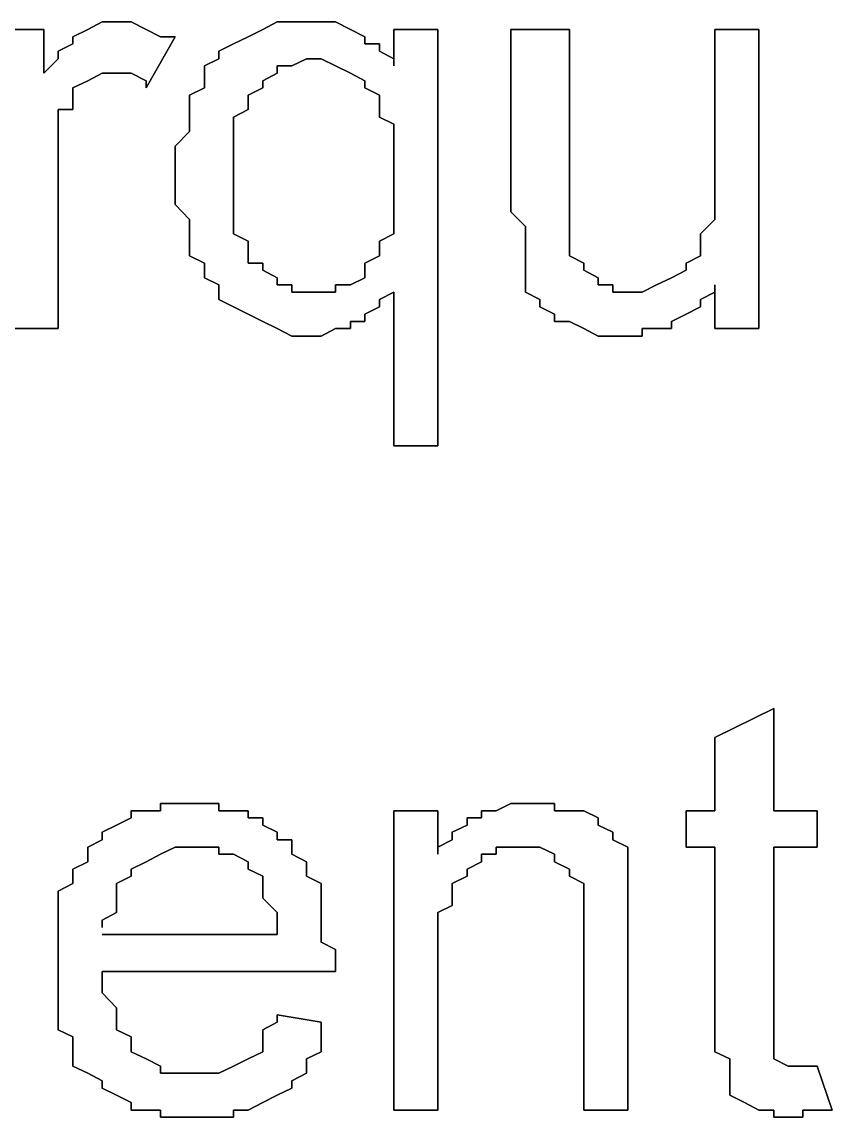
# Model space of a CAD drawing. Header units: metres. Extents: x 2.9 to 42.8, y 1.7 to 28.7.
# Drawn here: x 37.7984 to 37.9942, y 21.3572 to 21.6218 of the extents above; entities that cross this region are included whole.
import ezdxf

# ---------------------------------------------------------------- set-up
doc = ezdxf.new("R2010")
doc.units = ezdxf.units.M
doc.layers.add('GRIS', color=8, linetype='Continuous')

msp = doc.modelspace()

# ---------------------------------------------------------------- linework, layer by layer
at = {"layer": 'GRIS', "lineweight": -3}
for points in [[(37.8178, 21.6218), (37.8143, 21.62), (37.8178, 21.6218)], [(37.8213, 21.6218), (37.8178, 21.6218), (37.8213, 21.6218)], [(37.8248, 21.6218), (37.8213, 21.6218), (37.8248, 21.6218)], [(37.8284, 21.62), (37.8248, 21.6218), (37.8284, 21.62)], [(37.8601, 21.6218), (37.8566, 21.62), (37.8601, 21.6218)], [(37.8636, 21.6218), (37.8601, 21.6218), (37.8636, 21.6218)], [(37.8672, 21.6218), (37.8636, 21.6218), (37.8672, 21.6218)], [(37.8707, 21.6218), (37.8672, 21.6218), (37.8707, 21.6218)], [(37.8742, 21.6218), (37.8707, 21.6218), (37.8742, 21.6218)], [(37.8778, 21.62), (37.8742, 21.6218), (37.8778, 21.62)], [(37.8037, 21.62), (37.7931, 21.62), (37.8037, 21.62)], [(37.8037, 21.6094), (37.8037, 21.62), (37.8037, 21.6094)], [(37.8143, 21.62), (37.8107, 21.6182), (37.8143, 21.62)], [(37.8107, 21.6182), (37.8107, 21.6165), (37.8107, 21.6182)], [(37.8319, 21.6182), (37.8284, 21.62), (37.8319, 21.6182)], [(37.8284, 21.6059), (37.8354, 21.6182), (37.8284, 21.6059)], [(37.8354, 21.6182), (37.8319, 21.6182), (37.8354, 21.6182)], [(37.8531, 21.6182), (37.8495, 21.6165), (37.8531, 21.6182)], [(37.8566, 21.62), (37.8531, 21.6182), (37.8566, 21.62)], [(37.8813, 21.6182), (37.8778, 21.62), (37.8813, 21.6182)], [(37.8813, 21.6165), (37.8813, 21.6182), (37.8813, 21.6165)], [(37.8989, 21.62), (37.8883, 21.62), (37.8989, 21.62)], [(37.8883, 21.62), (37.8883, 21.6112), (37.8883, 21.62)], [(37.8989, 21.5194), (37.8989, 21.62), (37.8989, 21.5194)], [(37.9307, 21.62), (37.9166, 21.62), (37.9307, 21.62)], [(37.9166, 21.62), (37.9166, 21.5759), (37.9166, 21.62)], [(37.9307, 21.5794), (37.9307, 21.62), (37.9307, 21.5794)], [(37.9765, 21.62), (37.9659, 21.62), (37.9765, 21.62)], [(37.9659, 21.62), (37.9659, 21.5812), (37.9659, 21.62)], [(37.9765, 21.5477), (37.9765, 21.62), (37.9765, 21.5477)], [(37.8107, 21.6165), (37.8072, 21.6147), (37.8107, 21.6165)], [(37.8495, 21.6165), (37.846, 21.6147), (37.8495, 21.6165)], [(37.8848, 21.6165), (37.8813, 21.6165), (37.8848, 21.6165)], [(37.8848, 21.6147), (37.8848, 21.6165), (37.8848, 21.6147)], [(37.8072, 21.6129), (37.8037, 21.6094), (37.8072, 21.6129)], [(37.8072, 21.6147), (37.8072, 21.6129), (37.8072, 21.6147)], [(37.846, 21.6129), (37.8425, 21.6112), (37.846, 21.6129)], [(37.846, 21.6147), (37.846, 21.6129), (37.846, 21.6147)], [(37.8636, 21.6112), (37.8672, 21.6129), (37.8636, 21.6112)], [(37.8672, 21.6129), (37.8707, 21.6129), (37.8672, 21.6129)], [(37.8707, 21.6129), (37.8742, 21.6112), (37.8707, 21.6129)], [(37.8883, 21.6129), (37.8848, 21.6147), (37.8883, 21.6129)], [(37.8883, 21.6112), (37.8883, 21.6129), (37.8883, 21.6112)], [(37.8425, 21.6112), (37.8425, 21.6094), (37.8425, 21.6112)], [(37.8601, 21.6094), (37.8601, 21.6112), (37.8601, 21.6094)], [(37.8601, 21.6112), (37.8636, 21.6112), (37.8601, 21.6112)], [(37.8742, 21.6112), (37.8778, 21.6094), (37.8742, 21.6112)], [(37.8107, 21.6059), (37.8143, 21.6076), (37.8107, 21.6059)], [(37.8143, 21.6076), (37.8178, 21.6094), (37.8143, 21.6076)], [(37.8178, 21.6094), (37.8213, 21.6094), (37.8178, 21.6094)], [(37.8213, 21.6094), (37.8248, 21.6094), (37.8213, 21.6094)], [(37.8248, 21.6094), (37.8284, 21.6076), (37.8248, 21.6094)], [(37.8284, 21.6076), (37.8284, 21.6059), (37.8284, 21.6076)], [(37.8425, 21.6094), (37.8425, 21.6059), (37.8425, 21.6094)], [(37.8566, 21.6076), (37.8601, 21.6094), (37.8566, 21.6076)], [(37.8566, 21.6059), (37.8566, 21.6076), (37.8566, 21.6059)], [(37.8778, 21.6094), (37.8813, 21.6076), (37.8778, 21.6094)], [(37.8813, 21.6076), (37.8813, 21.6059), (37.8813, 21.6076)], [(37.8107, 21.6041), (37.8107, 21.6059), (37.8107, 21.6041)], [(37.8425, 21.6059), (37.8389, 21.6041), (37.8425, 21.6059)], [(37.8531, 21.6041), (37.8566, 21.6059), (37.8531, 21.6041)], [(37.8813, 21.6059), (37.8848, 21.6041), (37.8813, 21.6059)], [(37.8107, 21.6006), (37.8107, 21.6041), (37.8107, 21.6006)], [(37.8389, 21.6041), (37.8389, 21.6023), (37.8389, 21.6041)], [(37.8389, 21.6023), (37.8389, 21.5988), (37.8389, 21.6023)], [(37.8531, 21.6023), (37.8531, 21.6041), (37.8531, 21.6023)], [(37.8531, 21.6006), (37.8531, 21.6023), (37.8531, 21.6006)], [(37.8848, 21.6041), (37.8848, 21.6023), (37.8848, 21.6041)], [(37.8848, 21.6023), (37.8848, 21.6006), (37.8848, 21.6023)], [(37.8072, 21.5988), (37.8072, 21.6006), (37.8072, 21.5988)], [(37.8072, 21.6006), (37.8107, 21.6006), (37.8072, 21.6006)], [(37.8495, 21.5988), (37.8531, 21.6006), (37.8495, 21.5988)], [(37.8848, 21.6006), (37.8848, 21.5988), (37.8848, 21.6006)], [(37.8072, 21.5953), (37.8072, 21.5988), (37.8072, 21.5953)], [(37.8389, 21.5988), (37.8389, 21.5971), (37.8389, 21.5988)], [(37.8389, 21.5971), (37.8389, 21.5953), (37.8389, 21.5971)], [(37.8495, 21.5953), (37.8495, 21.5988), (37.8495, 21.5953)], [(37.8848, 21.5988), (37.8883, 21.5971), (37.8848, 21.5988)], [(37.8883, 21.5971), (37.8883, 21.5935), (37.8883, 21.5971)], [(37.8072, 21.5935), (37.8072, 21.5953), (37.8072, 21.5935)], [(37.8389, 21.5953), (37.8354, 21.5918), (37.8389, 21.5953)], [(37.8495, 21.5935), (37.8495, 21.5953), (37.8495, 21.5935)], [(37.8072, 21.5918), (37.8072, 21.5935), (37.8072, 21.5918)], [(37.8072, 21.5882), (37.8072, 21.5918), (37.8072, 21.5882)], [(37.8354, 21.5918), (37.8354, 21.59), (37.8354, 21.5918)], [(37.8495, 21.5918), (37.8495, 21.5935), (37.8495, 21.5918)], [(37.8495, 21.5882), (37.8495, 21.5918), (37.8495, 21.5882)], [(37.8883, 21.5935), (37.8883, 21.5918), (37.8883, 21.5935)], [(37.8883, 21.5918), (37.8883, 21.5882), (37.8883, 21.5918)], [(37.8354, 21.59), (37.8354, 21.5882), (37.8354, 21.59)], [(37.8072, 21.5865), (37.8072, 21.5882), (37.8072, 21.5865)], [(37.8072, 21.5477), (37.8072, 21.5865), (37.8072, 21.5477)], [(37.8354, 21.5882), (37.8354, 21.5847), (37.8354, 21.5882)], [(37.8495, 21.5847), (37.8495, 21.5882), (37.8495, 21.5847)], [(37.8883, 21.5882), (37.8883, 21.5865), (37.8883, 21.5882)], [(37.8883, 21.5865), (37.8883, 21.5829), (37.8883, 21.5865)], [(37.8354, 21.5847), (37.8354, 21.5829), (37.8354, 21.5847)], [(37.8495, 21.5812), (37.8495, 21.5847), (37.8495, 21.5812)], [(37.8354, 21.5829), (37.8354, 21.5794), (37.8354, 21.5829)], [(37.8495, 21.5794), (37.8495, 21.5812), (37.8495, 21.5794)], [(37.8883, 21.5829), (37.8883, 21.5812), (37.8883, 21.5829)], [(37.8883, 21.5812), (37.8883, 21.5777), (37.8883, 21.5812)], [(37.9659, 21.5812), (37.9659, 21.5794), (37.9659, 21.5812)], [(37.8354, 21.5794), (37.8354, 21.5777), (37.8354, 21.5794)], [(37.8495, 21.5759), (37.8495, 21.5794), (37.8495, 21.5759)], [(37.9307, 21.5777), (37.9307, 21.5794), (37.9307, 21.5777)], [(37.9659, 21.5794), (37.9659, 21.5759), (37.9659, 21.5794)], [(37.8354, 21.5777), (37.8389, 21.5741), (37.8354, 21.5777)], [(37.8495, 21.5741), (37.8495, 21.5759), (37.8495, 21.5741)], [(37.8883, 21.5777), (37.8883, 21.5759), (37.8883, 21.5777)], [(37.8883, 21.5759), (37.8883, 21.5724), (37.8883, 21.5759)], [(37.9166, 21.5759), (37.9201, 21.5724), (37.9166, 21.5759)], [(37.9307, 21.5741), (37.9307, 21.5777), (37.9307, 21.5741)], [(37.9659, 21.5759), (37.9659, 21.5741), (37.9659, 21.5759)], [(37.8389, 21.5741), (37.8389, 21.5724), (37.8389, 21.5741)], [(37.8495, 21.5706), (37.8495, 21.5741), (37.8495, 21.5706)], [(37.9307, 21.5706), (37.9307, 21.5741), (37.9307, 21.5706)], [(37.9659, 21.5741), (37.9624, 21.5706), (37.9659, 21.5741)], [(37.8389, 21.5724), (37.8389, 21.5706), (37.8389, 21.5724)], [(37.8389, 21.5706), (37.8389, 21.5671), (37.8389, 21.5706)], [(37.8531, 21.5688), (37.8495, 21.5706), (37.8531, 21.5688)], [(37.8883, 21.5706), (37.8848, 21.5688), (37.8883, 21.5706)], [(37.8883, 21.5724), (37.8883, 21.5706), (37.8883, 21.5724)], [(37.9201, 21.5724), (37.9201, 21.5706), (37.9201, 21.5724)], [(37.9201, 21.5706), (37.9201, 21.5671), (37.9201, 21.5706)], [(37.9307, 21.5688), (37.9307, 21.5706), (37.9307, 21.5688)], [(37.9624, 21.5706), (37.9624, 21.5688), (37.9624, 21.5706)], [(37.8531, 21.5671), (37.8531, 21.5688), (37.8531, 21.5671)], [(37.8848, 21.5688), (37.8848, 21.5671), (37.8848, 21.5688)], [(37.9307, 21.5671), (37.9307, 21.5688), (37.9307, 21.5671)], [(37.9624, 21.5688), (37.9624, 21.5671), (37.9624, 21.5688)], [(37.8389, 21.5671), (37.8389, 21.5653), (37.8389, 21.5671)], [(37.8389, 21.5653), (37.8425, 21.5635), (37.8389, 21.5653)], [(37.8531, 21.5653), (37.8531, 21.5671), (37.8531, 21.5653)], [(37.8531, 21.5635), (37.8531, 21.5653), (37.8531, 21.5635)], [(37.8848, 21.5653), (37.8813, 21.5635), (37.8848, 21.5653)], [(37.8848, 21.5671), (37.8848, 21.5653), (37.8848, 21.5671)], [(37.9201, 21.5671), (37.9201, 21.5653), (37.9201, 21.5671)], [(37.9201, 21.5653), (37.9201, 21.5635), (37.9201, 21.5653)], [(37.9307, 21.5653), (37.9307, 21.5671), (37.9307, 21.5653)], [(37.9342, 21.5635), (37.9307, 21.5653), (37.9342, 21.5635)], [(37.9624, 21.5653), (37.9589, 21.5635), (37.9624, 21.5653)], [(37.9624, 21.5671), (37.9624, 21.5653), (37.9624, 21.5671)], [(37.8425, 21.5635), (37.8425, 21.5618), (37.8425, 21.5635)], [(37.8566, 21.5635), (37.8531, 21.5635), (37.8566, 21.5635)], [(37.8566, 21.5618), (37.8566, 21.5635), (37.8566, 21.5618)], [(37.8813, 21.5635), (37.8813, 21.5618), (37.8813, 21.5635)], [(37.9201, 21.5635), (37.9201, 21.5618), (37.9201, 21.5635)], [(37.9342, 21.5618), (37.9342, 21.5635), (37.9342, 21.5618)], [(37.9589, 21.5635), (37.9589, 21.5618), (37.9589, 21.5635)], [(37.8425, 21.5618), (37.8425, 21.56), (37.8425, 21.5618)], [(37.8425, 21.56), (37.846, 21.5583), (37.8425, 21.56)], [(37.8601, 21.56), (37.8566, 21.5618), (37.8601, 21.56)], [(37.8601, 21.5583), (37.8601, 21.56), (37.8601, 21.5583)], [(37.8813, 21.56), (37.8778, 21.5583), (37.8813, 21.56)], [(37.8813, 21.5618), (37.8813, 21.56), (37.8813, 21.5618)], [(37.9201, 21.5618), (37.9201, 21.5583), (37.9201, 21.5618)], [(37.9377, 21.56), (37.9342, 21.5618), (37.9377, 21.56)], [(37.9377, 21.5583), (37.9377, 21.56), (37.9377, 21.5583)], [(37.9554, 21.56), (37.9518, 21.5583), (37.9554, 21.56)], [(37.9589, 21.5618), (37.9554, 21.56), (37.9589, 21.5618)], [(37.846, 21.5583), (37.846, 21.5565), (37.846, 21.5583)], [(37.8636, 21.5583), (37.8601, 21.5583), (37.8636, 21.5583)], [(37.8636, 21.5565), (37.8636, 21.5583), (37.8636, 21.5565)], [(37.8778, 21.5583), (37.8742, 21.5583), (37.8778, 21.5583)], [(37.8742, 21.5583), (37.8742, 21.5565), (37.8742, 21.5583)], [(37.9201, 21.5583), (37.9201, 21.5565), (37.9201, 21.5583)], [(37.9412, 21.5583), (37.9377, 21.5583), (37.9412, 21.5583)], [(37.9412, 21.5565), (37.9412, 21.5583), (37.9412, 21.5565)], [(37.9518, 21.5583), (37.9483, 21.5565), (37.9518, 21.5583)], [(37.9659, 21.5565), (37.9659, 21.5583), (37.9659, 21.5565)], [(37.9659, 21.5583), (37.9659, 21.5477), (37.9659, 21.5583)], [(37.846, 21.5565), (37.846, 21.5547), (37.846, 21.5565)], [(37.846, 21.5547), (37.8495, 21.553), (37.846, 21.5547)], [(37.8672, 21.5565), (37.8636, 21.5565), (37.8672, 21.5565)], [(37.8707, 21.5565), (37.8672, 21.5565), (37.8707, 21.5565)], [(37.8742, 21.5565), (37.8707, 21.5565), (37.8742, 21.5565)], [(37.8848, 21.5547), (37.8883, 21.5565), (37.8848, 21.5547)], [(37.8848, 21.553), (37.8848, 21.5547), (37.8848, 21.553)], [(37.8883, 21.5565), (37.8883, 21.5194), (37.8883, 21.5565)], [(37.9201, 21.5565), (37.9236, 21.5547), (37.9201, 21.5565)], [(37.9236, 21.5547), (37.9236, 21.553), (37.9236, 21.5547)], [(37.9448, 21.5565), (37.9412, 21.5565), (37.9448, 21.5565)], [(37.9483, 21.5565), (37.9448, 21.5565), (37.9483, 21.5565)], [(37.9624, 21.5547), (37.9659, 21.5565), (37.9624, 21.5547)], [(37.9624, 21.553), (37.9624, 21.5547), (37.9624, 21.553)], [(37.8495, 21.553), (37.8531, 21.5512), (37.8495, 21.553)], [(37.8813, 21.5512), (37.8848, 21.553), (37.8813, 21.5512)], [(37.9236, 21.553), (37.9271, 21.5512), (37.9236, 21.553)], [(37.9589, 21.5512), (37.9624, 21.553), (37.9589, 21.5512)], [(37.8531, 21.5512), (37.8566, 21.5494), (37.8531, 21.5512)], [(37.8566, 21.5494), (37.8601, 21.5477), (37.8566, 21.5494)], [(37.8778, 21.5477), (37.8778, 21.5494), (37.8778, 21.5477)], [(37.8778, 21.5494), (37.8813, 21.5494), (37.8778, 21.5494)], [(37.8813, 21.5494), (37.8813, 21.5512), (37.8813, 21.5494)], [(37.9271, 21.5512), (37.9271, 21.5494), (37.9271, 21.5512)], [(37.9271, 21.5494), (37.9307, 21.5494), (37.9271, 21.5494)], [(37.9307, 21.5494), (37.9342, 21.5477), (37.9307, 21.5494)], [(37.9554, 21.5494), (37.9589, 21.5512), (37.9554, 21.5494)], [(37.9554, 21.5477), (37.9554, 21.5494), (37.9554, 21.5477)], [(37.7931, 21.5477), (37.8072, 21.5477), (37.7931, 21.5477)], [(37.8601, 21.5477), (37.8636, 21.5459), (37.8601, 21.5477)], [(37.8707, 21.5459), (37.8742, 21.5477), (37.8707, 21.5459)], [(37.8742, 21.5477), (37.8778, 21.5477), (37.8742, 21.5477)], [(37.9342, 21.5477), (37.9377, 21.5459), (37.9342, 21.5477)], [(37.9483, 21.5459), (37.9483, 21.5477), (37.9483, 21.5459)], [(37.9483, 21.5477), (37.9518, 21.5477), (37.9483, 21.5477)], [(37.9518, 21.5477), (37.9554, 21.5477), (37.9518, 21.5477)], [(37.9659, 21.5477), (37.9765, 21.5477), (37.9659, 21.5477)], [(37.8636, 21.5459), (37.8672, 21.5459), (37.8636, 21.5459)], [(37.8672, 21.5459), (37.8707, 21.5459), (37.8672, 21.5459)], [(37.9377, 21.5459), (37.9412, 21.5459), (37.9377, 21.5459)], [(37.9412, 21.5459), (37.9448, 21.5459), (37.9412, 21.5459)], [(37.9448, 21.5459), (37.9483, 21.5459), (37.9448, 21.5459)], [(37.8883, 21.5194), (37.8989, 21.5194), (37.8883, 21.5194)], [(37.9801, 21.4559), (37.9659, 21.4489), (37.9801, 21.4559)], [(37.9801, 21.4312), (37.9801, 21.4559), (37.9801, 21.4312)], [(37.9659, 21.4489), (37.9659, 21.4312), (37.9659, 21.4489)], [(37.8354, 21.433), (37.8319, 21.433), (37.8354, 21.433)], [(37.8319, 21.433), (37.8319, 21.4312), (37.8319, 21.433)], [(37.8389, 21.433), (37.8354, 21.433), (37.8389, 21.433)], [(37.8425, 21.433), (37.8389, 21.433), (37.8425, 21.433)], [(37.846, 21.433), (37.8425, 21.433), (37.846, 21.433)], [(37.846, 21.4312), (37.846, 21.433), (37.846, 21.4312)], [(37.9166, 21.433), (37.913, 21.4312), (37.9166, 21.433)], [(37.9201, 21.433), (37.9166, 21.433), (37.9201, 21.433)], [(37.9236, 21.433), (37.9201, 21.433), (37.9236, 21.433)], [(37.9271, 21.433), (37.9236, 21.433), (37.9271, 21.433)], [(37.9271, 21.4312), (37.9271, 21.433), (37.9271, 21.4312)], [(37.8284, 21.4312), (37.8248, 21.4312), (37.8284, 21.4312)], [(37.8248, 21.4312), (37.8248, 21.4295), (37.8248, 21.4312)], [(37.8319, 21.4312), (37.8284, 21.4312), (37.8319, 21.4312)], [(37.8495, 21.4312), (37.846, 21.4312), (37.8495, 21.4312)], [(37.8531, 21.4312), (37.8495, 21.4312), (37.8531, 21.4312)], [(37.8531, 21.4295), (37.8531, 21.4312), (37.8531, 21.4295)], [(37.8989, 21.4312), (37.8883, 21.4312), (37.8989, 21.4312)], [(37.8883, 21.4312), (37.8883, 21.3589), (37.8883, 21.4312)], [(37.8989, 21.4207), (37.8989, 21.4312), (37.8989, 21.4207)], [(37.913, 21.4312), (37.9095, 21.4312), (37.913, 21.4312)], [(37.9095, 21.4312), (37.9095, 21.4295), (37.9095, 21.4312)], [(37.9307, 21.4312), (37.9271, 21.4312), (37.9307, 21.4312)], [(37.9342, 21.4312), (37.9307, 21.4312), (37.9342, 21.4312)], [(37.9377, 21.4295), (37.9342, 21.4312), (37.9377, 21.4295)], [(37.9659, 21.4312), (37.9589, 21.4312), (37.9659, 21.4312)], [(37.9589, 21.4312), (37.9589, 21.4224), (37.9589, 21.4312)], [(37.9906, 21.4312), (37.9801, 21.4312), (37.9906, 21.4312)], [(37.9906, 21.4224), (37.9906, 21.4312), (37.9906, 21.4224)], [(37.8213, 21.4277), (37.8178, 21.426), (37.8213, 21.4277)], [(37.8248, 21.4295), (37.8213, 21.4277), (37.8248, 21.4295)], [(37.8566, 21.4295), (37.8531, 21.4295), (37.8566, 21.4295)], [(37.8566, 21.4277), (37.8566, 21.4295), (37.8566, 21.4277)], [(37.8601, 21.426), (37.8566, 21.4277), (37.8601, 21.426)], [(37.906, 21.4277), (37.9024, 21.426), (37.906, 21.4277)], [(37.9095, 21.4295), (37.906, 21.4295), (37.9095, 21.4295)], [(37.906, 21.4295), (37.906, 21.4277), (37.906, 21.4295)], [(37.9377, 21.4277), (37.9377, 21.4295), (37.9377, 21.4277)], [(37.9412, 21.426), (37.9377, 21.4277), (37.9412, 21.426)], [(37.8178, 21.426), (37.8178, 21.4242), (37.8178, 21.426)], [(37.8601, 21.4242), (37.8601, 21.426), (37.8601, 21.4242)], [(37.9024, 21.426), (37.9024, 21.4242), (37.9024, 21.426)], [(37.9412, 21.4242), (37.9412, 21.426), (37.9412, 21.4242)], [(37.8178, 21.4242), (37.8143, 21.4224), (37.8178, 21.4242)], [(37.8143, 21.4224), (37.8143, 21.4207), (37.8143, 21.4224)], [(37.8319, 21.4207), (37.8354, 21.4224), (37.8319, 21.4207)], [(37.8354, 21.4224), (37.8389, 21.4224), (37.8354, 21.4224)], [(37.8389, 21.4224), (37.8425, 21.4224), (37.8389, 21.4224)], [(37.8425, 21.4224), (37.846, 21.4224), (37.8425, 21.4224)], [(37.846, 21.4224), (37.846, 21.4207), (37.846, 21.4224)], [(37.8636, 21.4242), (37.8601, 21.4242), (37.8636, 21.4242)], [(37.8636, 21.4224), (37.8636, 21.4242), (37.8636, 21.4224)], [(37.8636, 21.4207), (37.8636, 21.4224), (37.8636, 21.4207)], [(37.9024, 21.4242), (37.8989, 21.4224), (37.9024, 21.4242)], [(37.8989, 21.4224), (37.8989, 21.4207), (37.8989, 21.4224)], [(37.913, 21.4207), (37.913, 21.4224), (37.913, 21.4207)], [(37.913, 21.4224), (37.9166, 21.4224), (37.913, 21.4224)], [(37.9166, 21.4224), (37.9201, 21.4224), (37.9166, 21.4224)], [(37.9201, 21.4224), (37.9236, 21.4224), (37.9201, 21.4224)], [(37.9236, 21.4224), (37.9271, 21.4207), (37.9236, 21.4224)], [(37.9448, 21.4224), (37.9412, 21.4242), (37.9448, 21.4224)], [(37.9448, 21.4207), (37.9448, 21.4224), (37.9448, 21.4207)], [(37.9589, 21.4224), (37.9659, 21.4224), (37.9589, 21.4224)], [(37.9659, 21.4224), (37.9659, 21.3801), (37.9659, 21.4224)], [(37.9801, 21.3801), (37.9801, 21.4224), (37.9801, 21.3801)], [(37.9801, 21.4224), (37.9906, 21.4224), (37.9801, 21.4224)], [(37.8143, 21.4207), (37.8143, 21.4189), (37.8143, 21.4207)], [(37.8284, 21.4189), (37.8319, 21.4207), (37.8284, 21.4189)], [(37.846, 21.4207), (37.8495, 21.4207), (37.846, 21.4207)], [(37.8495, 21.4207), (37.8531, 21.4189), (37.8495, 21.4207)], [(37.8672, 21.4189), (37.8636, 21.4207), (37.8672, 21.4189)], [(37.9095, 21.4189), (37.9095, 21.4207), (37.9095, 21.4189)], [(37.9095, 21.4207), (37.913, 21.4207), (37.9095, 21.4207)], [(37.9271, 21.4207), (37.9271, 21.4189), (37.9271, 21.4207)], [(37.9448, 21.4171), (37.9448, 21.4207), (37.9448, 21.4171)], [(37.8143, 21.4189), (37.8107, 21.4171), (37.8143, 21.4189)], [(37.8107, 21.4171), (37.8107, 21.4154), (37.8107, 21.4171)], [(37.8248, 21.4171), (37.8284, 21.4189), (37.8248, 21.4171)], [(37.8248, 21.4154), (37.8248, 21.4171), (37.8248, 21.4154)], [(37.8531, 21.4189), (37.8531, 21.4171), (37.8531, 21.4189)], [(37.8531, 21.4171), (37.8566, 21.4154), (37.8531, 21.4171)], [(37.8672, 21.4171), (37.8672, 21.4189), (37.8672, 21.4171)], [(37.8672, 21.4154), (37.8672, 21.4171), (37.8672, 21.4154)], [(37.906, 21.4171), (37.9095, 21.4189), (37.906, 21.4171)], [(37.906, 21.4154), (37.906, 21.4171), (37.906, 21.4154)], [(37.9271, 21.4189), (37.9307, 21.4171), (37.9271, 21.4189)], [(37.9307, 21.4171), (37.9307, 21.4154), (37.9307, 21.4171)], [(37.9448, 21.4154), (37.9448, 21.4171), (37.9448, 21.4154)], [(37.8107, 21.4154), (37.8107, 21.4136), (37.8107, 21.4154)], [(37.8213, 21.4136), (37.8248, 21.4154), (37.8213, 21.4136)], [(37.8566, 21.4154), (37.8566, 21.4136), (37.8566, 21.4154)], [(37.8707, 21.4136), (37.8672, 21.4154), (37.8707, 21.4136)], [(37.9024, 21.4136), (37.906, 21.4154), (37.9024, 21.4136)], [(37.9307, 21.4154), (37.9342, 21.4136), (37.9307, 21.4154)], [(37.9448, 21.4136), (37.9448, 21.4154), (37.9448, 21.4136)], [(37.8107, 21.4136), (37.8072, 21.4118), (37.8107, 21.4136)], [(37.8072, 21.4118), (37.8072, 21.4101), (37.8072, 21.4118)], [(37.8213, 21.4118), (37.8213, 21.4136), (37.8213, 21.4118)], [(37.8213, 21.4101), (37.8213, 21.4118), (37.8213, 21.4101)], [(37.8566, 21.4136), (37.8566, 21.4118), (37.8566, 21.4136)], [(37.8566, 21.4118), (37.8566, 21.4101), (37.8566, 21.4118)], [(37.8707, 21.4118), (37.8707, 21.4136), (37.8707, 21.4118)], [(37.8707, 21.4101), (37.8707, 21.4118), (37.8707, 21.4101)], [(37.9024, 21.4118), (37.9024, 21.4136), (37.9024, 21.4118)], [(37.9024, 21.4101), (37.9024, 21.4118), (37.9024, 21.4101)], [(37.9342, 21.4136), (37.9342, 21.4101), (37.9342, 21.4136)], [(37.9448, 21.4118), (37.9448, 21.4136), (37.9448, 21.4118)], [(37.9448, 21.4083), (37.9448, 21.4118), (37.9448, 21.4083)], [(37.8072, 21.4101), (37.8072, 21.4066), (37.8072, 21.4101)], [(37.8213, 21.4066), (37.8213, 21.4101), (37.8213, 21.4066)], [(37.8566, 21.4101), (37.8601, 21.4066), (37.8566, 21.4101)], [(37.8707, 21.4066), (37.8707, 21.4101), (37.8707, 21.4066)], [(37.9024, 21.4083), (37.9024, 21.4101), (37.9024, 21.4083)], [(37.9342, 21.4101), (37.9342, 21.4083), (37.9342, 21.4101)], [(37.8072, 21.4066), (37.8072, 21.4048), (37.8072, 21.4066)], [(37.8178, 21.4048), (37.8213, 21.4066), (37.8178, 21.4048)], [(37.8601, 21.4066), (37.8601, 21.4048), (37.8601, 21.4066)], [(37.8707, 21.4048), (37.8707, 21.4066), (37.8707, 21.4048)], [(37.8989, 21.4066), (37.9024, 21.4083), (37.8989, 21.4066)], [(37.8989, 21.403), (37.8989, 21.4066), (37.8989, 21.403)], [(37.9342, 21.4083), (37.9342, 21.4066), (37.9342, 21.4083)], [(37.9342, 21.4066), (37.9342, 21.403), (37.9342, 21.4066)], [(37.9448, 21.4066), (37.9448, 21.4083), (37.9448, 21.4066)], [(37.9448, 21.403), (37.9448, 21.4066), (37.9448, 21.403)], [(37.8072, 21.4048), (37.8072, 21.403), (37.8072, 21.4048)], [(37.8178, 21.403), (37.8178, 21.4048), (37.8178, 21.403)], [(37.8601, 21.4048), (37.8601, 21.4013), (37.8601, 21.4048)], [(37.8707, 21.403), (37.8707, 21.4048), (37.8707, 21.403)], [(37.8072, 21.403), (37.8072, 21.3995), (37.8072, 21.403)], [(37.8601, 21.4013), (37.8178, 21.4013), (37.8601, 21.4013)], [(37.8707, 21.3995), (37.8707, 21.403), (37.8707, 21.3995)], [(37.8989, 21.3995), (37.8989, 21.403), (37.8989, 21.3995)], [(37.9342, 21.403), (37.9342, 21.3589), (37.9342, 21.403)], [(37.9448, 21.3589), (37.9448, 21.403), (37.9448, 21.3589)], [(37.8072, 21.3995), (37.8072, 21.3977), (37.8072, 21.3995)], [(37.8742, 21.3977), (37.8707, 21.3995), (37.8742, 21.3977)], [(37.8989, 21.3977), (37.8989, 21.3995), (37.8989, 21.3977)], [(37.8072, 21.3977), (37.8072, 21.3942), (37.8072, 21.3977)], [(37.8742, 21.396), (37.8742, 21.3977), (37.8742, 21.396)], [(37.8742, 21.3924), (37.8742, 21.396), (37.8742, 21.3924)], [(37.8989, 21.3589), (37.8989, 21.3977), (37.8989, 21.3589)], [(37.8072, 21.3942), (37.8072, 21.3924), (37.8072, 21.3942)], [(37.8072, 21.3924), (37.8072, 21.3907), (37.8072, 21.3924)], [(37.8072, 21.3907), (37.8072, 21.3872), (37.8072, 21.3907)], [(37.8178, 21.3889), (37.8178, 21.3924), (37.8178, 21.3889)], [(37.8178, 21.3924), (37.8707, 21.3924), (37.8178, 21.3924)], [(37.8707, 21.3924), (37.8742, 21.3924), (37.8707, 21.3924)], [(37.8178, 21.3872), (37.8178, 21.3889), (37.8178, 21.3872)], [(37.8072, 21.3872), (37.8072, 21.3854), (37.8072, 21.3872)], [(37.8072, 21.3854), (37.8072, 21.3819), (37.8072, 21.3854)], [(37.8213, 21.3836), (37.8178, 21.3872), (37.8213, 21.3836)], [(37.8213, 21.3819), (37.8213, 21.3836), (37.8213, 21.3819)], [(37.8072, 21.3819), (37.8072, 21.3801), (37.8072, 21.3819)], [(37.8072, 21.3801), (37.8072, 21.3783), (37.8072, 21.3801)], [(37.8213, 21.3801), (37.8213, 21.3819), (37.8213, 21.3801)], [(37.8213, 21.3783), (37.8213, 21.3801), (37.8213, 21.3783)], [(37.8601, 21.3801), (37.8566, 21.3783), (37.8601, 21.3801)], [(37.8601, 21.3819), (37.8601, 21.3801), (37.8601, 21.3819)], [(37.8707, 21.3801), (37.8601, 21.3819), (37.8707, 21.3801)], [(37.8707, 21.3783), (37.8707, 21.3801), (37.8707, 21.3783)], [(37.9659, 21.3801), (37.9659, 21.3766), (37.9659, 21.3801)], [(37.9801, 21.3766), (37.9801, 21.3801), (37.9801, 21.3766)], [(37.8072, 21.3783), (37.8107, 21.3766), (37.8072, 21.3783)], [(37.8248, 21.3766), (37.8213, 21.3783), (37.8248, 21.3766)], [(37.8566, 21.3783), (37.8566, 21.3748), (37.8566, 21.3783)], [(37.8707, 21.3766), (37.8707, 21.3783), (37.8707, 21.3766)], [(37.8107, 21.3766), (37.8107, 21.3748), (37.8107, 21.3766)], [(37.8107, 21.3748), (37.8107, 21.3713), (37.8107, 21.3748)], [(37.8248, 21.3748), (37.8248, 21.3766), (37.8248, 21.3748)], [(37.8248, 21.373), (37.8248, 21.3748), (37.8248, 21.373)], [(37.8566, 21.3748), (37.8566, 21.373), (37.8566, 21.3748)], [(37.8707, 21.373), (37.8707, 21.3766), (37.8707, 21.373)], [(37.9659, 21.3766), (37.9659, 21.373), (37.9659, 21.3766)], [(37.9801, 21.373), (37.9801, 21.3766), (37.9801, 21.373)], [(37.8284, 21.3713), (37.8248, 21.373), (37.8284, 21.3713)], [(37.8566, 21.373), (37.8531, 21.3713), (37.8566, 21.373)], [(37.8672, 21.3713), (37.8707, 21.373), (37.8672, 21.3713)], [(37.9659, 21.373), (37.9695, 21.3713), (37.9659, 21.373)], [(37.9801, 21.3713), (37.9801, 21.373), (37.9801, 21.3713)], [(37.8107, 21.3713), (37.8107, 21.3695), (37.8107, 21.3713)], [(37.8107, 21.3695), (37.8143, 21.3678), (37.8107, 21.3695)], [(37.8319, 21.3695), (37.8284, 21.3713), (37.8319, 21.3695)], [(37.8319, 21.3678), (37.8319, 21.3695), (37.8319, 21.3678)], [(37.8495, 21.3695), (37.846, 21.3678), (37.8495, 21.3695)], [(37.8531, 21.3713), (37.8495, 21.3695), (37.8531, 21.3713)], [(37.8672, 21.3695), (37.8672, 21.3713), (37.8672, 21.3695)], [(37.8672, 21.3678), (37.8672, 21.3695), (37.8672, 21.3678)], [(37.9695, 21.3713), (37.9695, 21.3678), (37.9695, 21.3713)], [(37.9836, 21.3695), (37.9801, 21.3713), (37.9836, 21.3695)], [(37.9871, 21.3695), (37.9836, 21.3695), (37.9871, 21.3695)], [(37.9906, 21.3695), (37.9871, 21.3695), (37.9906, 21.3695)], [(37.9942, 21.3589), (37.9906, 21.3695), (37.9942, 21.3589)], [(37.8143, 21.3678), (37.8178, 21.366), (37.8143, 21.3678)], [(37.8354, 21.3678), (37.8319, 21.3678), (37.8354, 21.3678)], [(37.8389, 21.3678), (37.8354, 21.3678), (37.8389, 21.3678)], [(37.8425, 21.3678), (37.8389, 21.3678), (37.8425, 21.3678)], [(37.846, 21.3678), (37.8425, 21.3678), (37.846, 21.3678)], [(37.8636, 21.366), (37.8672, 21.3678), (37.8636, 21.366)], [(37.9695, 21.3678), (37.9695, 21.366), (37.9695, 21.3678)], [(37.8178, 21.366), (37.8178, 21.3642), (37.8178, 21.366)], [(37.8178, 21.3642), (37.8213, 21.3625), (37.8178, 21.3642)], [(37.8601, 21.3625), (37.8636, 21.3642), (37.8601, 21.3625)], [(37.8636, 21.3642), (37.8636, 21.366), (37.8636, 21.3642)], [(37.9695, 21.366), (37.9695, 21.3642), (37.9695, 21.366)], [(37.9695, 21.3642), (37.9695, 21.3625), (37.9695, 21.3642)], [(37.8213, 21.3625), (37.8248, 21.3607), (37.8213, 21.3625)], [(37.8566, 21.3607), (37.8601, 21.3625), (37.8566, 21.3607)], [(37.9695, 21.3625), (37.973, 21.3607), (37.9695, 21.3625)], [(37.8248, 21.3607), (37.8248, 21.3589), (37.8248, 21.3607)], [(37.8248, 21.3589), (37.8284, 21.3589), (37.8248, 21.3589)], [(37.8284, 21.3589), (37.8319, 21.3589), (37.8284, 21.3589)], [(37.8319, 21.3589), (37.8319, 21.3572), (37.8319, 21.3589)], [(37.8495, 21.3572), (37.8495, 21.3589), (37.8495, 21.3572)], [(37.8495, 21.3589), (37.8531, 21.3589), (37.8495, 21.3589)], [(37.8531, 21.3589), (37.8566, 21.3607), (37.8531, 21.3589)], [(37.8883, 21.3589), (37.8989, 21.3589), (37.8883, 21.3589)], [(37.9342, 21.3589), (37.9448, 21.3589), (37.9342, 21.3589)], [(37.973, 21.3607), (37.9765, 21.3589), (37.973, 21.3607)], [(37.9765, 21.3589), (37.9801, 21.3589), (37.9765, 21.3589)], [(37.9801, 21.3589), (37.9801, 21.3572), (37.9801, 21.3589)], [(37.9871, 21.3572), (37.9871, 21.3589), (37.9871, 21.3572)], [(37.9871, 21.3589), (37.9906, 21.3589), (37.9871, 21.3589)], [(37.9906, 21.3589), (37.9942, 21.3589), (37.9906, 21.3589)], [(37.8319, 21.3572), (37.8354, 21.3572), (37.8319, 21.3572)], [(37.8354, 21.3572), (37.8389, 21.3572), (37.8354, 21.3572)], [(37.8389, 21.3572), (37.8425, 21.3572), (37.8389, 21.3572)], [(37.8425, 21.3572), (37.846, 21.3572), (37.8425, 21.3572)], [(37.846, 21.3572), (37.8495, 21.3572), (37.846, 21.3572)], [(37.9801, 21.3572), (37.9836, 21.3572), (37.9801, 21.3572)], [(37.9836, 21.3572), (37.9871, 21.3572), (37.9836, 21.3572)]]:
    msp.add_lwpolyline(points, dxfattribs=at)

doc.saveas('drawing.dxf')
